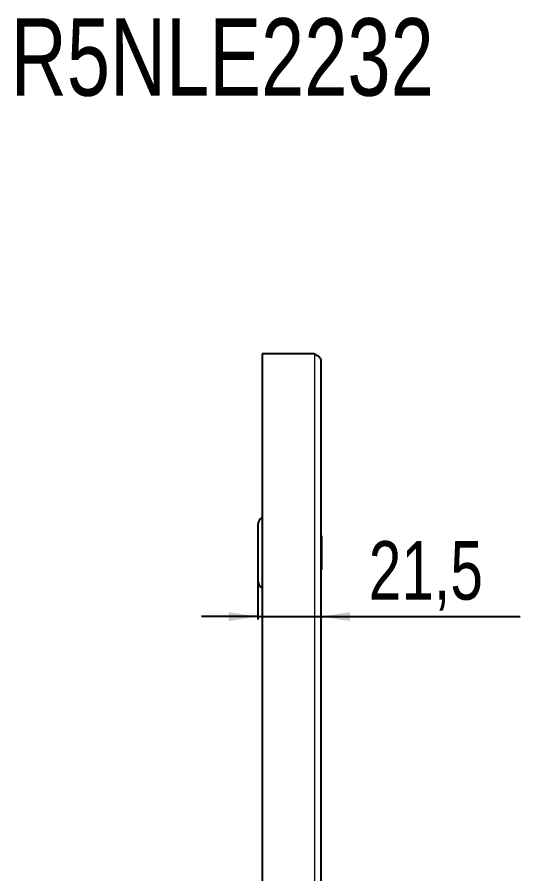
# Model space of a CAD drawing. Header units: millimetres. Extents: x 254 to 1192, y -979 to 1409.
# Drawn here: x 686.1 to 859.3, y 1116.2 to 1409.2 of the extents above; entities that cross this region are included whole.
import ezdxf

# ---------------------------------------------------------------- set-up
doc = ezdxf.new("R2010")
doc.units = ezdxf.units.MM
doc.layers.add('FORMAT', color=7, linetype='Continuous')
doc.styles.add('SLDTEXTSTYLE0', font='TXT', dxfattribs={"width": 0.75})
doc.dimstyles.new('SLDDIMSTYLE1', dxfattribs={"dimtxt": 20, "dimasz": 10, "dimexe": 0, "dimexo": 0.0625, "dimgap": 5, "dimtad": 2, "dimdec": 1, "dimrnd": 1e-09, "dimzin": 12, "dimdsep": 46, "dimtxsty": 'SLDTEXTSTYLE0', "dimsah": 1, "dimcen": 0.09, "dimadec": 0, "dimazin": 3, "dimtfac": 1, "dimtmove": 0, "dimatfit": 0, "dimfxl": 0, "dimfrac": 2, "dimtolj": 1, "dimtzin": 12, "dimarcsym": 0})

# ---------------------------------------------------------------- blocks, each defined once
blk = doc.blocks.new('_D_4')
at = {"layer": 'FORMAT'}
for p, q in [((768.38, 1216.54), (768.38, 1203.22)), ((768.38, 1204.22), (749.14, 1204.22)), ((768.38, 1204.22), (789.88, 1204.22)), ((789.88, 1204.22), (857.99, 1204.22))]:
    blk.add_line(p, q, dxfattribs=at)
for points in [[(768.38, 1204.22), (758.38, 1205.75), (758.38, 1202.68)], [(789.88, 1204.22), (799.88, 1202.68), (799.88, 1205.75)]]:
    blk.add_solid(points, dxfattribs=at)
at = {"layer": 'FORMAT', "insert": (806.27, 1230), "char_height": 20, "attachment_point": 1, "style": 'SLDTEXTSTYLE0'}
blk.add_mtext('21,5', dxfattribs=at)

msp = doc.modelspace()

# ---------------------------------------------------------------- linework, layer by layer
at = {"color": 7, "linetype": 'Continuous', "lineweight": 25}
for p, q in [((769.88, 1294.05), (769.88, -866.95)), ((787.78, 1294.05), (769.88, 1294.05)), ((789.88, 1291.95), (789.88, -864.85)), ((768.38, 1235.55), (768.38, 1216.55)), ((790.13, 1231.83), (789.88, 1231.83)), ((790.13, 1231.83), (790.13, 1231.12)), ((790.13, 1231.12), (790.13, 1220.26)), ((789.88, 1220.26), (790.13, 1220.26))]:
    msp.add_line(p, q, dxfattribs=at)
at = {"color": 8, "linetype": 'Continuous', "lineweight": 18}
msp.add_line((787.78, 1294.05), (787.78, -866.95), dxfattribs=at)
at = {"color": 7, "linetype": 'Continuous', "lineweight": 25}
for centre, start, end in [((771.38, 1235.55), 120, 180), ((771.38, 1216.55), 180, 240)]:
    msp.add_arc(centre, 3, start, end, dxfattribs=at)
msp.add_open_spline([(787.78, 1294.05), (788.06, 1293.87), (788.62, 1293.51), (789.32, 1292.98), (789.79, 1292.46), (789.85, 1292.11), (789.88, 1291.95)], degree=3, knots=[0, 0, 0, 0, 0.2547568, 0.5096489, 0.7645419, 1, 1, 1, 1], dxfattribs=at)

# ---------------------------------------------------------------- texts
at = {"layer": 'FORMAT', "insert": (683.93, 1408.78), "char_height": 26.458, "attachment_point": 1, "style": 'SLDTEXTSTYLE0'}
msp.add_mtext('R5NLE2232', dxfattribs=at)

# ---------------------------------------------------------------- dimensions: what is measured, and where the dimension line sits
at = {"layer": 'FORMAT'}
dim = msp.add_linear_dim(base=(789.88, 1204.22), p1=(768.38, 1216.55), p2=(789.88, 1291.95), dimstyle='SLDDIMSTYLE1', dxfattribs=at)
dim.commit()
dim.dimension.update_dxf_attribs({"geometry": '_D_4', "text_midpoint": (832.13, 1204.22), "dimtype": 160})

doc.saveas('drawing.dxf')
